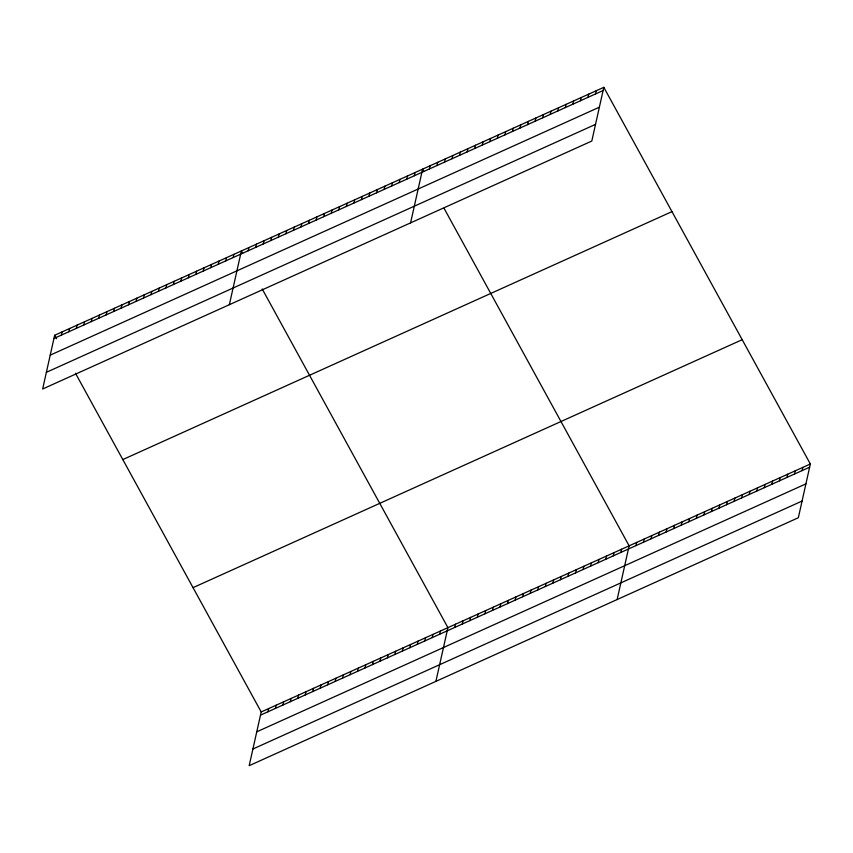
<?xml version="1.0" encoding="UTF-8"?>
<svg xmlns="http://www.w3.org/2000/svg" width="853" height="853" viewBox="0 0 853 853"><rect width="100%" height="100%" fill="white"/><g stroke="black" fill="none" stroke-linecap="round" stroke-linejoin="round"><path stroke-width="1.28" d="M54.656 335.272L42.65 389L591.801 141.044L603.817 87.326L54.656 335.272L56.554 338.726M61.416 335.101L62.13 331.902M68.88 331.732L69.594 328.533M76.354 328.352L77.069 325.153M83.818 324.982L84.532 321.784M91.282 321.613L92.007 318.414M98.756 318.244L99.47 315.034M106.22 314.864L106.934 311.665M113.694 311.494L114.409 308.296M121.158 308.125L121.872 304.926M128.632 304.756L129.347 301.546M136.096 301.376L136.811 298.177M143.571 298.006L144.285 294.807M151.034 294.637L151.749 291.438M158.498 291.257L159.223 288.058M165.972 287.887L166.687 284.689M173.436 284.518L174.151 281.319M180.911 281.149L181.625 277.95M188.374 277.769L189.089 274.57M195.849 274.399L196.563 271.201M203.313 271.03L204.027 267.831M210.787 267.661L211.501 264.462M218.251 264.281L218.965 261.082M225.725 260.911L226.44 257.713M233.189 257.542L233.903 254.343M229.361 304.692L241.367 250.974L242.636 253.266M248.212 250.761L248.927 247.562M255.761 247.349L256.476 244.15M263.31 243.937L264.025 240.738M270.859 240.535L271.574 237.337M278.409 237.123L279.123 233.925M285.958 233.711L286.683 230.513M293.517 230.299L294.232 227.101M301.066 226.898L301.781 223.699M308.615 223.486L309.33 220.287M316.164 220.074L316.879 216.875M323.714 216.662L324.428 213.463M331.263 213.261L331.988 210.062M338.822 209.849L339.537 206.65M346.371 206.437L347.086 203.238M353.92 203.025L354.635 199.826M361.469 199.623L362.184 196.425M369.018 196.211L369.733 193.013M376.578 192.799L377.293 189.601M75.48 373.251L261.199 711.956L249.183 765.674L798.344 517.728L810.35 464L603.817 87.326M384.127 189.387L384.842 186.189M267.949 711.786L268.663 708.576M391.676 185.986L392.391 182.787M275.412 708.406L276.127 705.207M399.225 182.574L399.94 179.375M282.887 705.036L283.601 701.838M406.774 179.162L407.489 175.963M290.351 701.667L291.065 698.468M414.323 175.75L415.038 172.551M297.825 698.287L298.539 695.088M410.581 222.868L422.598 169.15L423.856 171.442M305.289 694.918L306.003 691.719M429.432 168.937L430.147 165.738M312.763 691.548L313.477 688.35M436.981 165.525L437.696 162.326M320.227 688.179L320.941 684.98M327.691 684.799L328.416 681.6M444.53 162.113L445.245 158.914M335.165 681.43L335.879 678.231M452.079 158.711L452.794 155.513M342.629 678.06L343.343 674.862M459.628 155.299L460.343 152.101M350.103 674.691L350.818 671.492M467.188 151.887L467.902 148.689M357.567 671.311L358.281 668.112M474.737 148.475L475.452 145.277M365.041 667.942L365.756 664.743M482.286 145.074L483.001 141.875M372.505 664.572L373.219 661.374M489.835 141.662L490.55 138.463M379.98 661.203L380.694 658.004M497.384 138.25L498.099 135.051M387.443 657.823L388.158 654.624M504.933 134.838L505.658 131.639M394.907 654.454L395.632 651.255M512.493 131.437L513.207 128.238M402.381 651.084L403.096 647.885M520.042 128.025L520.756 124.826M409.845 647.715L410.56 644.516M527.591 124.613L528.306 121.414M417.32 644.335L418.034 641.136M535.14 121.201L535.855 118.002M424.783 640.966L425.498 637.767M542.689 117.799L543.404 114.601M432.258 637.596L432.972 634.397M550.249 114.387L550.963 111.189M439.721 634.227L440.436 631.017M557.798 110.975L558.512 107.777M435.894 681.376L447.91 627.648L262.202 288.954M565.347 107.563L566.061 104.365M454.745 627.435L455.459 624.236M572.896 104.162L573.611 100.963M462.294 624.033L463.008 620.835M580.445 100.75L581.16 97.551M469.843 620.621L470.557 617.423M587.994 97.338L588.709 94.139M477.392 617.209L478.106 614.011M595.554 93.926L596.268 90.727M484.941 613.797L485.666 610.599M492.501 610.396L493.215 607.197M500.05 606.984L500.764 603.785M507.599 603.572L508.313 600.373M515.148 600.16L515.862 596.961M522.697 596.759L523.411 593.56M530.257 593.347L530.971 590.148M537.806 589.935L538.52 586.736M545.355 586.533L546.069 583.324M552.904 583.121L553.618 579.923M560.453 579.709L561.167 576.511M568.002 576.297L568.716 573.099M575.562 572.896L576.276 569.687M583.111 569.484L583.825 566.285M590.66 566.072L591.374 562.873M598.209 562.66L598.923 559.461M605.758 559.259L606.472 556.049M613.307 555.847L614.032 552.648M620.867 552.435L621.581 549.236M617.124 599.552L629.13 545.824L444.05 208.281M635.965 545.621L636.679 542.412M643.514 542.209L644.228 539.011M651.063 538.797L651.777 535.599M658.612 535.385L659.337 532.187M666.172 531.984L666.886 528.775M673.721 528.572L674.435 525.373M681.27 525.16L681.984 521.961M688.819 521.748L689.533 518.549M696.368 518.347L697.082 515.137M703.928 514.935L704.642 511.736M711.477 511.523L712.191 508.324M719.026 508.111L719.74 504.912M726.575 504.709L727.289 501.5M734.124 501.297L734.838 498.099M741.673 497.885L742.387 494.687M749.233 494.473L749.947 491.275M756.782 491.072L757.496 487.863M764.331 487.66L765.045 484.461M771.88 484.248L772.594 481.049M779.429 480.836L780.143 477.637M786.978 477.435L787.692 474.225M794.538 474.023L795.252 470.824M802.087 470.611L802.801 467.412M53.942 338.47L603.103 90.525M50.22 355.147L599.371 107.19M46.382 372.324L595.533 124.367M122.811 459.575L671.972 211.629M193.034 587.653L742.195 339.697M261.199 711.956L810.35 464M260.474 715.155L809.636 467.199M256.753 731.831L805.904 483.875M252.914 749.009L802.065 501.052"/></g></svg>
